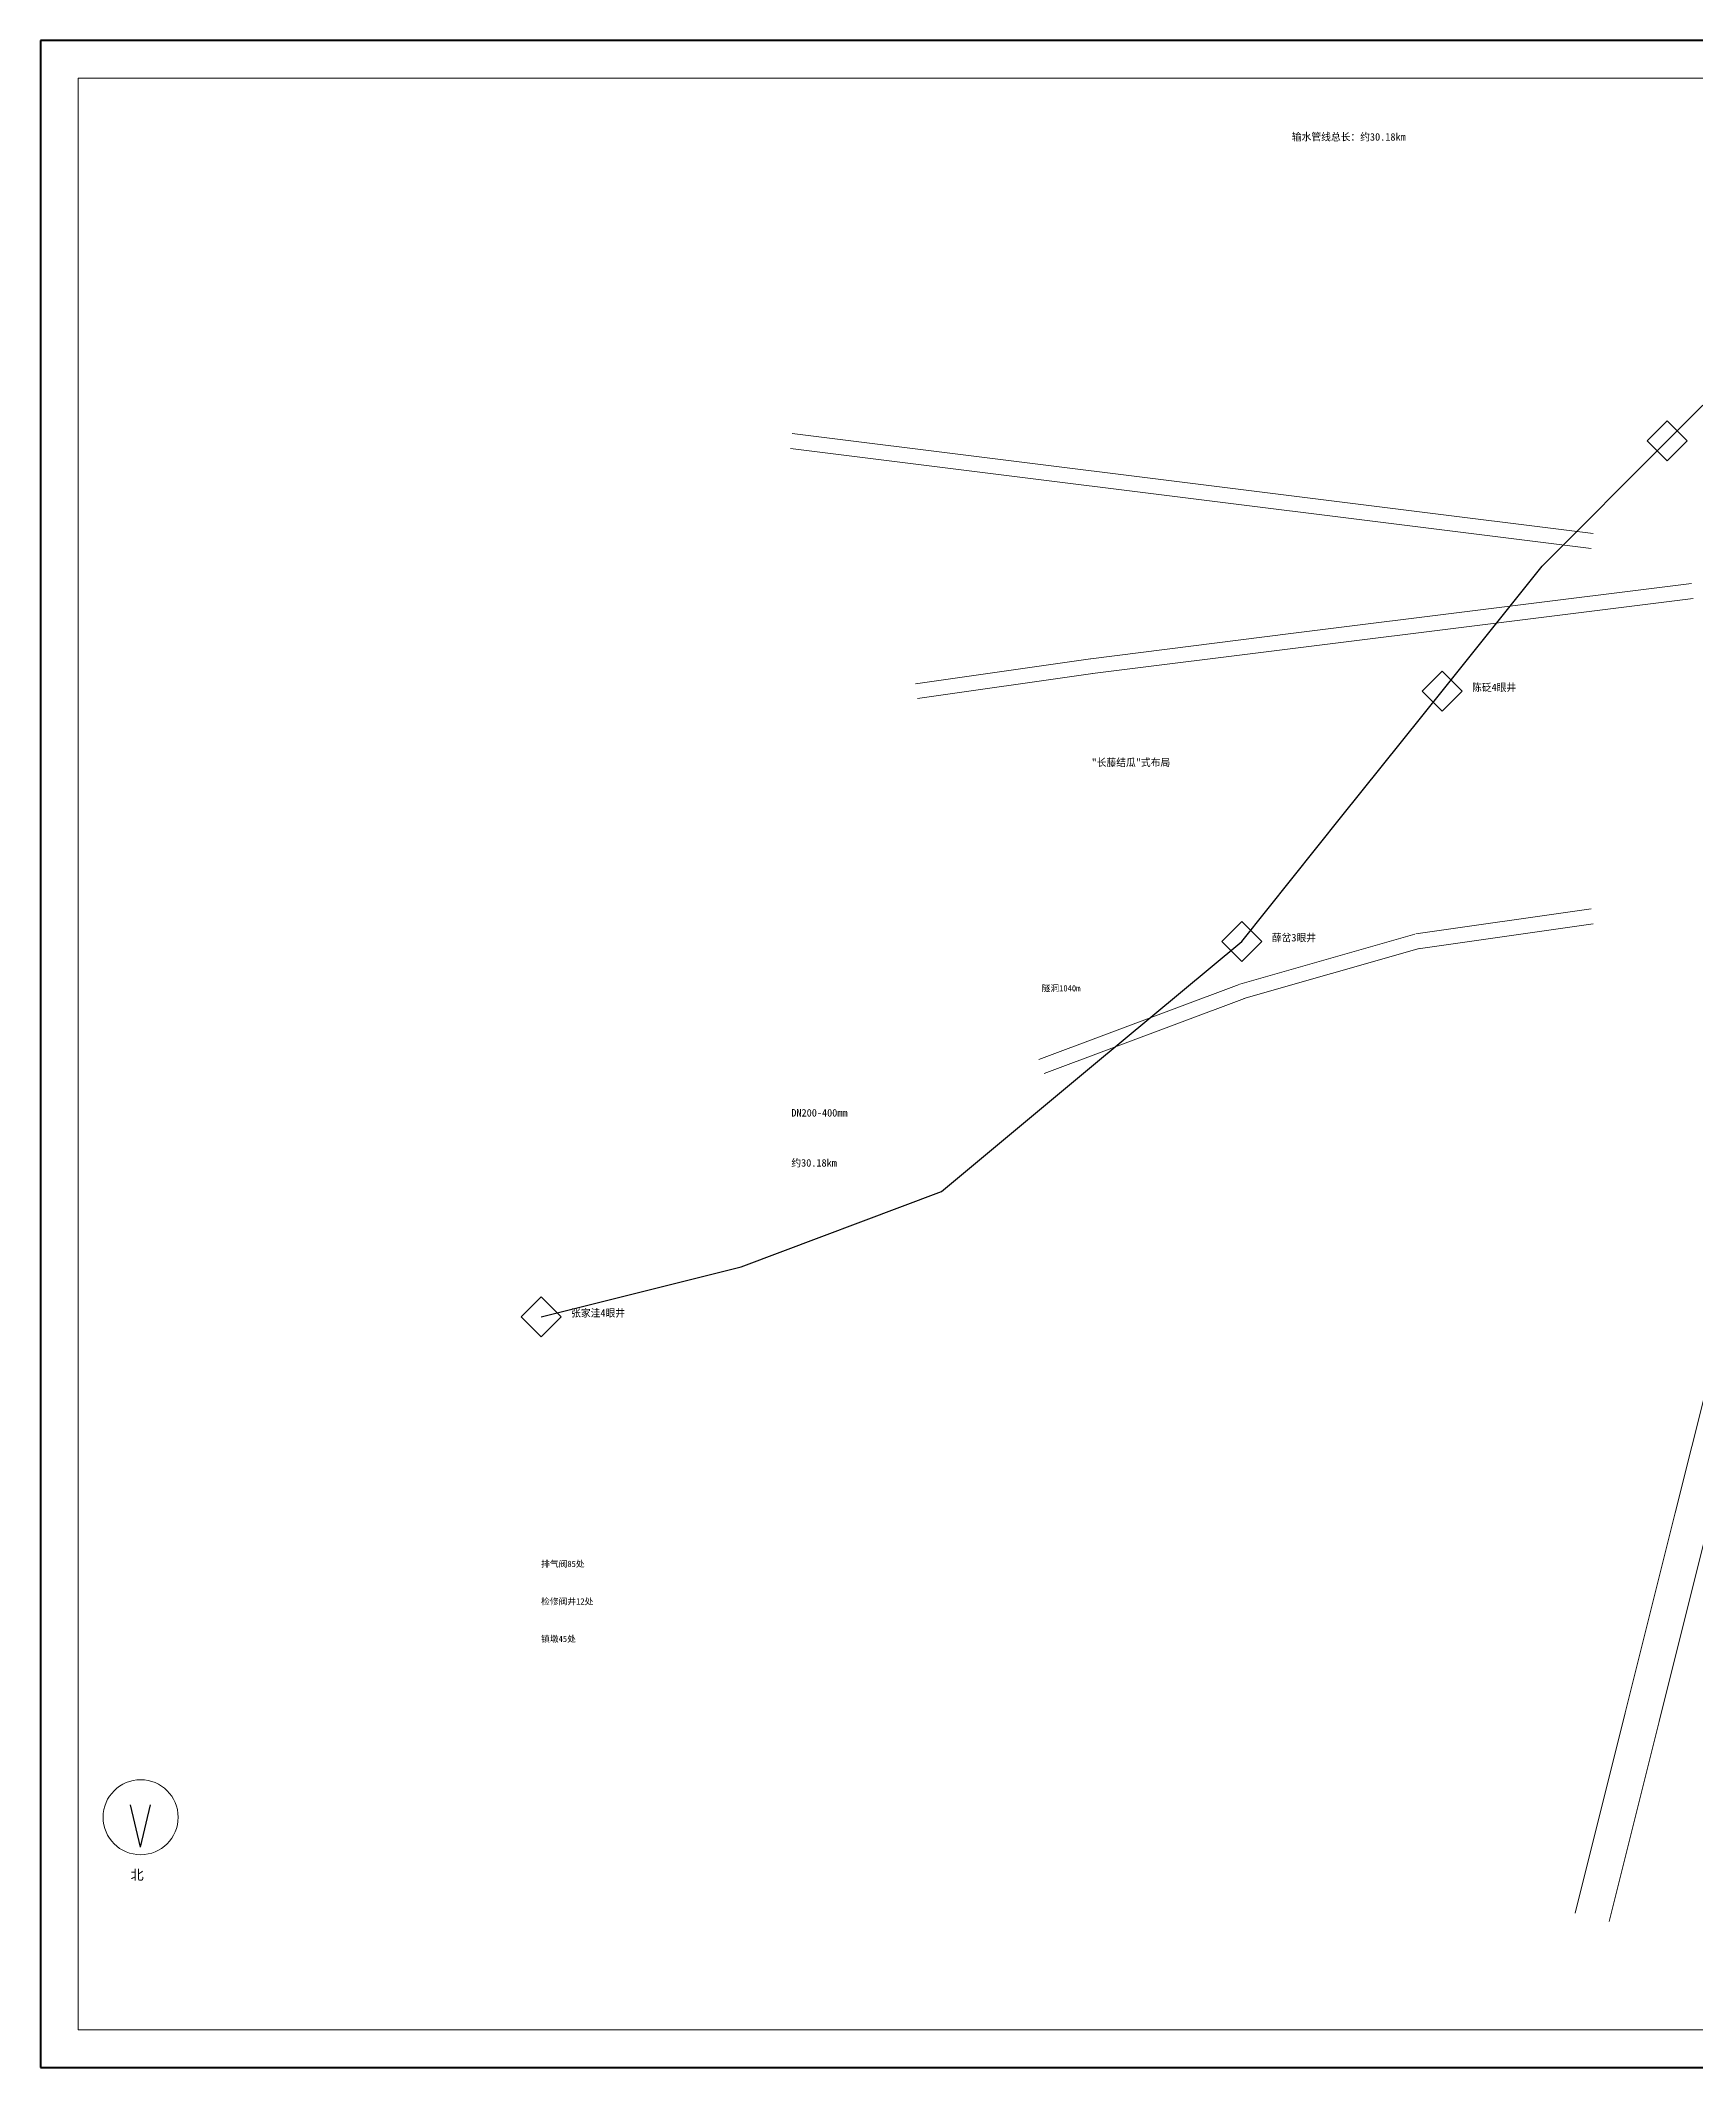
# Model space of a CAD drawing. Header units: millimetres. Extents: x 0 to 1160, y 0 to 810.
# Drawn here: x 0 to 661, y 0 to 810 of the extents above; entities that cross this region are included whole.
import ezdxf

# ---------------------------------------------------------------- set-up
doc = ezdxf.new("R2010")
doc.units = ezdxf.units.MM
for name, color, linetype in [('FRAME', 7, 'Continuous'), ('NODE', 7, 'Continuous'), ('PIPE', 7, 'Continuous'), ('RIVER', 7, 'Continuous'), ('TUNNEL', 7, 'Continuous')]:
    doc.layers.add(name, color=color, linetype=linetype)

msp = doc.modelspace()

# ---------------------------------------------------------------- linework, layer by layer
at = {"layer": 'FRAME', "color": 7, "lineweight": 50}
for p, q in [((1160, 810), (0, 810)), ((0, 810), (0, 0)), ((0, 0), (1160, 0))]:
    msp.add_line(p, q, dxfattribs=at)
at = {"layer": 'FRAME', "color": 7, "lineweight": 13}
for p, q in [((1145, 795), (15, 795)), ((15, 795), (15, 15)), ((15, 15), (1145, 15))]:
    msp.add_line(p, q, dxfattribs=at)
at = {"layer": 'FRAME', "color": 7, "lineweight": 25}
for q in [(36, 105), (44, 105)]:
    msp.add_line((40, 88), q, dxfattribs=at)
at = {"layer": 'FRAME', "color": 7, "lineweight": 13}
msp.add_circle((40, 100), 15, dxfattribs=at)
at = {"layer": 'NODE', "color": 7, "lineweight": 25}
for points in [[(650, 658), (658, 650), (650, 642), (642, 650), (650, 658)], [(560, 558), (568, 550), (560, 542), (552, 550), (560, 558)], [(480, 458), (488, 450), (480, 442), (472, 450), (480, 458)], [(200, 308), (208, 300), (200, 292), (192, 300), (200, 308)]]:
    msp.add_lwpolyline(points, dxfattribs=at)
at = {"layer": 'PIPE', "color": 7, "lineweight": 30}
for p, q in [((650, 650), (700, 700)), ((600, 600), (650, 650)), ((560, 550), (600, 600)), ((520, 500), (560, 550)), ((480, 450), (520, 500)), ((360, 350), (420, 400)), ((280, 320), (360, 350)), ((200, 300), (280, 320))]:
    msp.add_line(p, q, dxfattribs=at)
at = {"layer": 'RIVER', "color": 7, "lineweight": 13}
for p, q in [((300.37, 652.98), (380.37, 642.98)), ((299.63, 647.02), (379.63, 637.02)), ((380.37, 642.98), (460.37, 632.98)), ((379.63, 637.02), (459.63, 627.02)), ((460.37, 632.98), (540.37, 622.98)), ((459.63, 627.02), (539.63, 617.02)), ((539.63, 617.02), (619.63, 607.02)), ((540.37, 622.98), (620.37, 612.98)), ((579.63, 582.98), (659.63, 592.98)), ((580.37, 577.02), (660.37, 587.02)), ((499.63, 572.98), (579.63, 582.98)), ((500.37, 567.02), (580.37, 577.02)), ((419.63, 562.98), (499.63, 572.98)), ((420.37, 557.02), (500.37, 567.02)), ((349.58, 552.97), (419.58, 562.97)), ((350.42, 547.03), (420.42, 557.03)), ((549.58, 452.97), (619.58, 462.97)), ((550.42, 447.03), (620.42, 457.03)), ((479.18, 432.88), (549.18, 452.88)), ((480.82, 427.12), (550.82, 447.12)), ((398.95, 402.81), (478.95, 432.81)), ((401.05, 397.19), (481.05, 427.19)), ((673.21, 301.7), (653.21, 221.7)), ((653.21, 221.7), (633.21, 141.7)), ((666.79, 218.3), (646.79, 138.3)), ((633.21, 141.7), (613.21, 61.7)), ((646.79, 138.3), (626.79, 58.3))]:
    msp.add_line(p, q, dxfattribs=at)
at = {"layer": 'TUNNEL', "color": 7, "lineweight": 30}
msp.add_line((420, 400), (480, 450), dxfattribs=at)

# ---------------------------------------------------------------- texts
for s, height, p in [('输水管线总长：约30.18km', 3, (500, 770)), ('陈砭4眼井', 3, (572, 550)), ('"长藤结瓜"式布局', 3, (420, 520)), ('薛岔3眼井', 3, (492, 450)), ('隧洞1040m', 2.5, (400, 430)), ('DN200-400mm', 3, (300, 380)), ('约30.18km', 3, (300, 360)), ('张家洼4眼井', 3, (212, 300)), ('排气阀85处', 2.5, (200, 200)), ('检修阀井12处', 2.5, (200, 185)), ('镇墩45处', 2.5, (200, 170)), ('北', 4, (36, 75))]:
    msp.add_text(s, height=height).set_placement(p)

doc.saveas('drawing.dxf')
